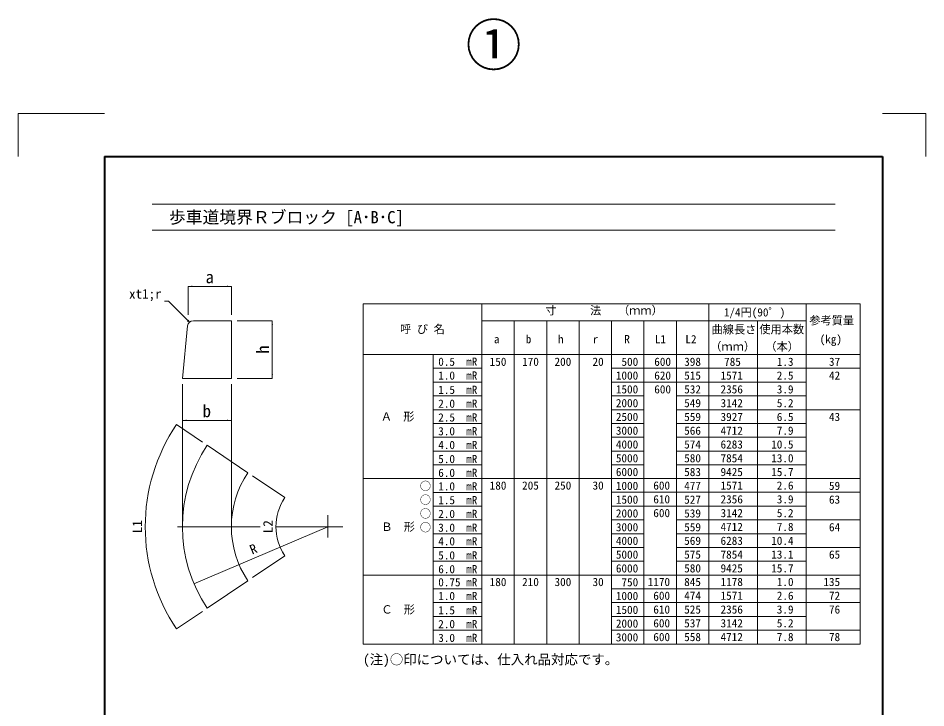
# Model space of a CAD drawing. Units: millimetres at full size; details may follow other scales. Extents: x 58286 to 77447, y -29578 to -24792.
# Drawn here: x 58286 to 61436, y -27185 to -24792 of the extents above; entities that cross this region are included whole.
import ezdxf
from ezdxf.enums import TextEntityAlignment as Align

# ---------------------------------------------------------------- set-up
doc = ezdxf.new("R2010")
doc.units = ezdxf.units.MM
doc.header["$LTSCALE"] = 20
doc.linetypes.add('USER1', pattern=[28.575, 19.05, -3.175, 3.175, -3.175])
for name, color, linetype, lineweight in [('0_2', 7, 'Continuous', 40), ('_0-0_', 7, 'Continuous', 9), ('Defpoints_3', 7, 'Continuous', 13), ('図枠', 7, 'Continuous', 5), ('寸法線', 7, 'Continuous', 13), ('本体', 2, 'Continuous', 13), ('補助線', 8, 'Continuous', 13)]:
    doc.layers.add(name, color=color, linetype=linetype, lineweight=lineweight)
doc.layers.add('文字', color=7, linetype='Continuous')
doc.styles.add('ＭＳ ゴシック', font='')
doc.styles.get('ＭＳ ゴシック').set_extended_font_data('MS Gothic')

# ---------------------------------------------------------------- blocks, each defined once
blk = doc.blocks.new('filled_arrow')
at = {"color": 0, "linetype": 'Continuous', "lineweight": -2}
blk.add_solid([(7.5, 1.25), (0, 0), (7.5, -1.25)], dxfattribs=at)

msp = doc.modelspace()

# ---------------------------------------------------------------- linework, layer by layer
at = {"layer": '_0-0_'}
for p, q in [((61208.25, -25783.16), (59483.25, -25783.16)), ((59483.25, -25783.16), (59483.25, -26963.53)), ((59895.75, -26963.53), (59895.75, -25783.16)), ((60683.25, -25783.16), (60683.25, -26963.53)), ((61020.8, -25783.62), (61020.8, -26963.53)), ((61208.25, -25783.16), (61208.25, -26963.53)), ((59895.75, -25841.87), (60683.25, -25841.87)), ((60008.25, -26963.53), (60008.25, -25841.87)), ((60120.75, -26963.53), (60120.75, -25841.87)), ((60233.25, -26963.53), (60233.25, -25841.87)), ((60345.75, -26963.53), (60345.75, -25841.87)), ((60458.25, -25841.87), (60458.25, -26963.53)), ((60570.75, -25841.87), (60570.75, -26963.53)), ((61020.8, -25841.87), (60683.25, -25841.87)), ((60852, -25841.87), (60852, -26963.53)), ((61208.25, -25959.28), (59483.25, -25959.28)), ((59727, -26963.53), (59727, -25959.28)), ((59895.75, -26007.08), (59727, -26007.08)), ((61208.25, -26007.08), (60345.75, -26007.08)), ((59895.75, -26054.89), (59727, -26054.89)), ((60345.75, -26054.89), (60570.75, -26054.89)), ((60570.75, -26054.89), (61020.8, -26054.89)), ((59895.75, -26102.71), (59727, -26102.71)), ((60345.75, -26102.71), (60458.25, -26102.71)), ((60570.75, -26102.71), (61020.8, -26102.71)), ((59895.75, -26150.52), (59727, -26150.52)), ((60345.75, -26150.52), (60458.25, -26150.52)), ((60570.75, -26150.52), (61208.25, -26150.52)), ((59895.75, -26198.33), (59727, -26198.33)), ((60345.75, -26198.33), (60458.25, -26198.33)), ((60570.75, -26198.33), (61020.8, -26198.33)), ((59895.75, -26246.14), (59727, -26246.14)), ((60345.75, -26246.14), (60458.25, -26246.14)), ((60345.75, -26246.14), (60458.25, -26246.14)), ((60570.75, -26246.14), (61020.8, -26246.14)), ((59895.75, -26293.95), (59727, -26293.95)), ((60345.75, -26293.95), (60458.25, -26293.95)), ((60570.75, -26293.95), (61020.8, -26293.95)), ((59895.75, -26341.77), (59727, -26341.77)), ((60345.75, -26341.77), (60458.25, -26341.77)), ((60570.75, -26341.77), (61020.8, -26341.77)), ((59483.25, -26389.58), (61208.25, -26389.58)), ((59895.75, -26437.39), (59727, -26437.39)), ((60345.75, -26437.16), (61208.25, -26437.16)), ((59895.75, -26485.19), (59727, -26485.19)), ((60345.75, -26485.02), (61020.8, -26485.02)), ((59895.75, -26533.01), (59727, -26533.01)), ((60345.75, -26532.87), (60458.25, -26532.87)), ((60570.75, -26532.87), (61208.25, -26532.87)), ((59895.75, -26580.82), (59727, -26580.82)), ((60345.75, -26580.73), (60458.25, -26580.73)), ((60570.75, -26580.73), (61020.8, -26580.73)), ((59895.75, -26628.63), (59727, -26628.63)), ((60345.75, -26628.59), (60458.25, -26628.59)), ((60345.75, -26628.59), (60458.25, -26628.59)), ((60570.75, -26628.59), (61208.25, -26628.59)), ((60570.75, -26628.59), (61020.8, -26628.59)), ((59895.75, -26676.44), (59727, -26676.44)), ((60345.75, -26676.44), (60458.25, -26676.44)), ((60345.75, -26676.44), (60458.25, -26676.44)), ((60570.75, -26676.44), (61020.8, -26676.44)), ((61208.25, -26724.26), (59483.25, -26724.26)), ((59895.75, -26772.11), (59727, -26772.11)), ((61208.25, -26772.11), (60345.75, -26772.11)), ((59895.75, -26819.96), (59727, -26819.96)), ((61208.25, -26819.96), (60345.75, -26819.96)), ((59895.75, -26867.82), (59727, -26867.82)), ((61020.8, -26867.82), (60345.75, -26867.82)), ((59895.75, -26915.67), (59727, -26915.67)), ((61208.25, -26915.67), (60345.75, -26915.67)), ((59483.25, -26963.53), (61208.25, -26963.53)), ((59895.75, -26963.53), (59727, -26963.53)), ((61020.8, -26963.53), (60345.75, -26963.53))]:
    msp.add_line(p, q, dxfattribs=at)
at = {"layer": 'Defpoints_3'}
for p, q in [((58286.5, -25122.72), (58286.5, -25272.72)), ((58586.5, -25122.72), (58286.5, -25122.72)), ((61286.5, -25122.72), (61436.5, -25122.72)), ((61436.5, -25122.72), (61436.5, -25272.72))]:
    msp.add_line(p, q, dxfattribs=at)
at = {"layer": '図枠', "lineweight": 40}
for p, q in [((58586.5, -25272.72), (61286.5, -25272.72)), ((58586.5, -25272.72), (58586.5, -29427.72)), ((61286.5, -25272.72), (61286.5, -29427.72))]:
    msp.add_line(p, q, dxfattribs=at)
at = {"layer": '図枠', "lineweight": 13}
for p, q in [((58751.5, -25437.72), (61121.5, -25437.72)), ((58751.5, -25527.72), (61121.5, -25527.72))]:
    msp.add_line(p, q, dxfattribs=at)
at = {"layer": '寸法線', "lineweight": 5}
for p, q in [((58876.35, -25722.78), (59026.35, -25722.78)), ((58876.35, -25822.05), (58876.35, -25722.78)), ((59026.35, -25822.05), (59026.35, -25722.78)), ((59046.35, -25842.05), (59168.22, -25842.05)), ((59168.22, -26042.05), (59168.22, -25842.05)), ((59046.35, -26042.05), (59168.22, -26042.05)), ((58856.35, -26062.05), (58856.35, -26187.67)), ((59026.35, -26062.05), (59026.35, -26187.67)), ((58926.29, -26262.73), (58836.06, -26201.78)), ((58856.35, -26187.67), (58856.35, -26556.59)), ((58856.35, -26187.67), (59026.35, -26187.67)), ((59026.35, -26556.59), (59026.35, -26187.67)), ((59211.88, -26455.63), (59100.32, -26380.27)), ((59211.88, -26657.54), (59100.32, -26732.9)), ((58926.29, -26850.44), (58836.06, -26911.4))]:
    msp.add_line(p, q, dxfattribs=at)
at = {"layer": '寸法線', "color": 3, "linetype": 'USER1', "lineweight": 9}
for p, q in [((59361.35, -26516.18), (59361.35, -26594.44)), ((58839.25, -26556.59), (59126.89, -26556.59)), ((59180.98, -26556.59), (59413.04, -26556.59))]:
    msp.add_line(p, q, dxfattribs=at)
at = {"layer": '寸法線', "lineweight": 9}
for points in [[(58881.03, -25847.23), (58807.98, -25774.18), (58793.84, -25774.18)], [(58896.62, -26754.21), (59361.35, -26556.59), (59377.35, -26556.59)]]:
    msp.add_lwpolyline(points, dxfattribs=at)
at = {"layer": '寸法線', "lineweight": 5}
for radius in [633.89, 180.37]:
    msp.add_arc((59361.35, -26556.59), radius, 145.9629, 214.0371, dxfattribs=at)
at = {"layer": '本体', "lineweight": 20}
for p, q in [((58874.55, -25860.06), (58856.35, -26042.05)), ((58894.45, -25842.05), (59026.35, -25842.05)), ((59026.35, -25842.05), (59026.35, -26042.05)), ((59026.35, -26042.05), (58856.35, -26042.05))]:
    msp.add_line(p, q, dxfattribs=at)
at = {"layer": '本体'}
for p, q in [((59083.74, -26369.08), (58942.87, -26273.92)), ((59083.74, -26744.1), (58942.87, -26839.25))]:
    msp.add_line(p, q, dxfattribs=at)
at = {"layer": '本体', "lineweight": 20}
msp.add_arc((58894.45, -25862.05), 20, 90, 174.28948, dxfattribs=at)
at = {"layer": '本体'}
for radius in [505, 335]:
    msp.add_arc((59361.35, -26556.59), radius, 145.9629, 214.0371, dxfattribs=at)
at = {"layer": '補助線'}
msp.add_circle((58876.35, -25842.05), 2, dxfattribs=at)

# ---------------------------------------------------------------- block references
at = {"layer": '寸法線', "lineweight": 5, "xscale": 2, "yscale": 2}
for p in [(58876.35, -25722.78), (58856.35, -26187.67)]:
    msp.add_blockref('filled_arrow', p, dxfattribs=at)
for p, rotation in [((59026.35, -25722.78), 180), ((59168.22, -25842.05), 270), ((59168.22, -26042.05), 90), ((58836.06, -26201.78), 236.6), ((59026.35, -26187.67), 180), ((59211.88, -26455.63), 238.3), ((59211.88, -26657.54), 121.7), ((58836.06, -26911.4), 123.4)]:
    msp.add_blockref('filled_arrow', p, dxfattribs=dict(at, rotation=rotation))
at = {"layer": '寸法線', "lineweight": 9}
for p, xscale, yscale, rotation in [((58881.03, -25847.23), 1.73, 1.73, 135), ((58896.62, -26754.21), 0.173, 0.173, 23)]:
    msp.add_blockref('filled_arrow', p, dxfattribs=dict(at, xscale=xscale, yscale=yscale, rotation=rotation))

# ---------------------------------------------------------------- texts
at = {"layer": '0_2', "color": 1, "style": 'ＭＳ ゴシック'}
msp.add_text('①', height=142.4, dxfattribs=at).set_placement((59936.5, -24999.27), align=Align.BOTTOM_CENTER)
at = {"layer": '_0-0_', "style": 'ＭＳ ゴシック'}
for s, p in [('寸\u3000\u3000\u3000法 \u3000（ｍｍ）', (60115.79, -25828.98)), ('1/4円(90゜)', (60735.29, -25835.63)), ('参考質量', (61032.02, -25863.63)), ('曲線長さ', (60693.01, -25895.15)), ('使用本数', (60858.71, -25894.59)), ('h', (60159.81, -25928.68)), ('R', (60390.03, -25928.68)), ('L1', (60495.94, -25928.68)), ('L2', (60601.96, -25928.68)), ('(kg)', (61068.01, -25928.69)), ('r', (60280.41, -25928.68)), ('（ｍｍ）', (60688.33, -25954.36)), ('（本）', (60879.5, -25954.36)), ('0.5  mR', (59744.33, -26006.89)), ('150', (59922.86, -26007.05)), ('170', (60035.4, -26007.05)), ('200', (60147.9, -26007.05)), (' 20', (60260.4, -26007.05)), (' 500', (60360.83, -26007.05)), ('600', (60494.01, -26007.05)), ('398', (60597.9, -26007.05)), ('785', (60736.48, -26007.05)), (' 1.3', (60899.81, -26007.05)), (' 37', (61080.92, -26007.05)), ('1.0  mR', (59744.33, -26054.85)), ('1000', (60360.83, -26054.85)), ('620', (60494.01, -26054.85)), ('515', (60597.9, -26054.85)), ('1571', (60724.03, -26054.85)), (' 2.5', (60899.81, -26054.85)), (' 42', (61080.92, -26054.85)), ('1.5  mR', (59744.33, -26104.37)), ('1500', (60360.83, -26102.72)), ('600', (60494.01, -26102.66)), ('532', (60597.9, -26102.72)), ('2356', (60724.03, -26102.72)), (' 3.9', (60899.81, -26102.72)), ('2.0  mR', (59744.33, -26152.33)), ('2000', (60360.83, -26150.52)), ('549', (60597.9, -26150.52)), ('3142', (60724.03, -26150.52)), (' 5.2', (60899.81, -26150.52)), ('2.5  mR', (59744.33, -26200.14)), ('2500', (60360.83, -26198.32)), ('559', (60597.9, -26198.32)), ('3927', (60724.03, -26198.32)), (' 6.5', (60899.81, -26198.32)), (' 43', (61080.92, -26198.29)), ('3.0  mR', (59744.33, -26247.95)), ('3000', (60360.83, -26246.12)), ('566', (60597.9, -26246.12)), ('4712', (60724.03, -26246.12)), (' 7.9', (60899.81, -26246.12)), ('4.0  mR', (59744.33, -26295.75)), ('4000', (60360.83, -26293.91)), ('574', (60597.9, -26293.91)), ('6283', (60724.03, -26293.91)), ('10.5', (60899.81, -26293.91)), ('5.0  mR', (59744.33, -26344.47)), ('5000', (60360.83, -26341.71)), ('580', (60597.9, -26341.71)), ('7854', (60724.03, -26341.71)), ('13.0', (60899.81, -26341.71)), ('6.0  mR', (59744.33, -26392.28)), ('6000', (60360.83, -26389.51)), ('583', (60597.9, -26389.51)), ('9425', (60724.03, -26389.51)), ('15.7', (60899.81, -26389.51)), ('1.0  mR', (59744.33, -26439.21)), ('180', (59922.86, -26436.43)), ('205', (60035.4, -26436.43)), ('250', (60147.9, -26436.43)), (' 30', (60260.4, -26436.43)), ('1000', (60360.83, -26437.53)), (' 600', (60471.32, -26436.42)), ('477', (60597.9, -26437.53)), ('1571', (60724.03, -26436.42)), (' 2.6', (60899.81, -26436.42)), (' 59', (61080.92, -26437.35)), ('1.5  mR', (59744.33, -26487.02)), ('1500', (60360.83, -26485.33)), (' 610', (60471.32, -26484.1)), ('527', (60597.9, -26485.33)), ('2356', (60724.03, -26484.28)), (' 3.9', (60899.81, -26484.28)), (' 63', (61080.92, -26485.2)), ('2.0  mR', (59744.33, -26534.82)), ('2000', (60360.83, -26533.13)), (' 600', (60471.32, -26531.84)), ('539', (60597.9, -26533.13)), ('3142', (60724.03, -26532.02)), (' 5.2', (60899.81, -26532.02)), ('3.0  mR', (59744.33, -26582.64)), ('3000', (60360.83, -26580.94)), ('559', (60597.9, -26580.92)), ('4712', (60724.03, -26579.77)), (' 7.8', (60899.81, -26579.77)), (' 64', (61080.92, -26580.92)), ('4.0  mR', (59744.33, -26629.94)), ('4000', (60360.83, -26628.23)), ('569', (60597.9, -26628.07)), ('6283', (60724.03, -26628.07)), ('10.4', (60899.81, -26628.07)), ('5.0  mR', (59744.33, -26678.66)), ('5000', (60360.83, -26676.03)), ('575', (60597.9, -26675.87)), ('7854', (60724.03, -26675.93)), ('13.1', (60899.81, -26675.82)), (' 65', (61080.92, -26675.93)), ('6.0  mR', (59744.33, -26726.47)), ('6000', (60360.83, -26723.83)), ('580', (60597.9, -26723.68)), ('9425', (60724.03, -26723.68)), ('15.7', (60899.81, -26723.68)), ('0.75 mR', (59744.33, -26771.84)), ('180', (59922.86, -26771.1)), ('210', (60035.4, -26771.1)), ('300', (60147.9, -26771.1)), (' 30', (60260.4, -26771.1)), (' 750', (60360.83, -26771.84)), ('1170', (60471.32, -26770.88)), ('845', (60597.9, -26770.88)), ('1178', (60724.03, -26770.88)), (' 1.0', (60899.81, -26770.88)), ('135', (61080.92, -26770.88)), ('1.0  mR', (59744.33, -26819.64)), ('1000', (60360.83, -26819.64)), (' 600', (60471.32, -26818.68)), ('474', (60597.9, -26818.68)), ('1571', (60724.03, -26818.68)), (' 2.6', (60899.81, -26818.68)), (' 72', (61080.92, -26818.68)), ('1.5  mR', (59744.33, -26869.16)), ('1500', (60360.83, -26867.51)), (' 610', (60471.32, -26866.54)), ('525', (60597.9, -26866.54)), ('2356', (60724.03, -26866.54)), (' 3.9', (60899.81, -26866.54)), (' 76', (61080.92, -26866.54)), ('2.0  mR', (59744.33, -26917.12)), ('2000', (60360.83, -26915.31)), (' 600', (60471.32, -26914.28)), ('537', (60597.9, -26914.28)), ('3142', (60724.03, -26914.28)), (' 5.2', (60899.81, -26914.28)), ('3.0  mR', (59744.33, -26964.88)), ('3000', (60360.83, -26963.05)), (' 600', (60471.32, -26962.03)), ('558', (60597.9, -26962.03)), ('4712', (60724.03, -26962.03)), (' 7.8', (60899.81, -26962.03)), (' 78', (61080.92, -26962.03))]:
    msp.add_text(s, height=28.48, dxfattribs=at).set_placement(p, align=Align.BOTTOM_LEFT)
for s, p in [('呼 び 名', (59689.5, -25871.22)), ('Ａ\u3000形', (59603.41, -26174.43)), ('Ｂ\u3000形', (59605.13, -26556.92)), ('Ｃ\u3000形', (59605.13, -26843.89))]:
    msp.add_text(s, height=28.48, dxfattribs=at).set_placement(p, align=Align.MIDDLE_CENTER)
for s, p in [('b', (60048.07, -25928.68)), ('a', (59937.59, -25928.68))]:
    msp.add_text(s, height=28.48, rotation=0.002, dxfattribs=at).set_placement(p, align=Align.BOTTOM_LEFT)
at = {"layer": '図枠', "style": 'ＭＳ ゴシック'}
msp.add_text('\u3000歩車道境界Ｒブロック [A･B･C] ', height=42.72, dxfattribs=at).set_placement((58751.5, -25482.72), align=Align.MIDDLE_LEFT)
at = {"layer": '寸法線', "style": 'ＭＳ ゴシック'}
for s, p in [('a', (58951.35, -25690.28)), ('b', (58941.35, -26155.17))]:
    msp.add_text(s, height=42.72, dxfattribs=at).set_placement(p, align=Align.MIDDLE_CENTER)
msp.add_text('xt1;r ', height=33.23, dxfattribs=at).set_placement((58806.98, -25732.18), align=Align.TOP_RIGHT)
for s, height, p in [('h', 42.72, (59135.72, -25942.05)), ('L1', 33.23, (58699.96, -26556.59)), ('L2', 33.23, (59153.48, -26556.59))]:
    msp.add_text(s, height=height, rotation=90, dxfattribs=at).set_placement(p, align=Align.MIDDLE_CENTER)
msp.add_text('R', height=33.23, rotation=22.902, dxfattribs=at).set_placement((59102.57, -26662.82), align=Align.BOTTOM_LEFT)
at = {"layer": '文字', "style": 'ＭＳ ゴシック'}
for p in [(59699.99, -26415.68), (59699.99, -26463.49), (59699.99, -26511.29), (59699.99, -26559.11)]:
    msp.add_text('○', height=28.48, dxfattribs=at).set_placement(p, align=Align.MIDDLE_CENTER)
msp.add_text('(注)○印については、仕入れ品対応です。', height=34.18, dxfattribs=at).set_placement((59483.25, -27044.62), align=Align.BOTTOM_LEFT)

doc.saveas('drawing.dxf')
